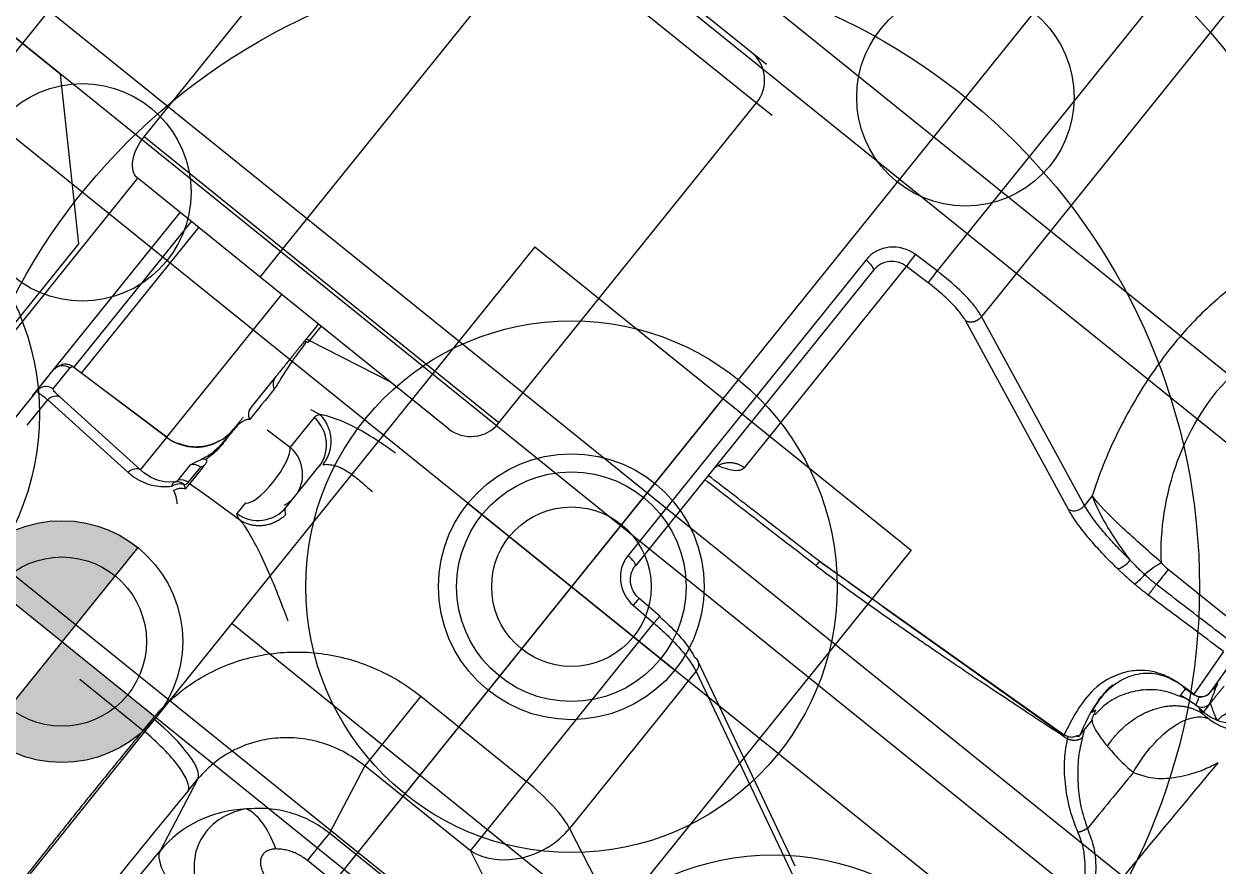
# Model space of a CAD drawing. Header units: millimetres. Extents: x 10462777 to 22643323, y 453826 to 1389191.
# Drawn here: x 11278468.87 to 11278518.31, y 584969.09 to 585003.93 of the extents above; entities that cross this region are included whole.
import ezdxf

# ---------------------------------------------------------------- set-up
doc = ezdxf.new("R2010")
doc.units = ezdxf.units.MM
doc.header["$LTSCALE"] = 200
doc.header["$MEASUREMENT"] = 0
for name, pattern in [('CENTER', [2, 1.25, -0.25, 0.25, -0.25]), ('HIDDEN', [3.75, 2.5, -1.25]), ('PHANTOM', [2.5, 1.25, -0.25, 0.25, -0.25, 0.25, -0.25])]:
    doc.linetypes.add(name, pattern=pattern)
doc.layers.get('0').update_dxf_attribs({"linetype": 'CONTINUOUS'})
for name, color, linetype in [('1', 1, 'CENTER'), ('CL', 3, 'CONTINUOUS'), ('DR1501-002-005-002', 7, 'CONTINUOUS'), ('HL', 2, 'HIDDEN')]:
    doc.layers.add(name, color=color, linetype=linetype)
doc.layers.add('LAYOUT', color=8, linetype='CONTINUOUS', lineweight=25)

# ---------------------------------------------------------------- blocks, each defined once
blk = doc.blocks.new('A$C321A0869')
at = {"layer": '1', "color": 155, "linetype": 'Continuous'}
for p, q in [((103.547, 297.582), (120.453, 297.582)), ((110.5, 283.854), (110.5, 291.231)), ((110.5, 291.231), (126.804, 291.231)), ((96.33, 290.365), (109, 290.365)), ((109, 283.854), (109, 290.365)), ((99.516, 288.109), (91.441, 288.109)), ((99.257, 288.109), (109, 288.109)), ((99.516, 288.109), (100.619, 288.109)), ((98.177, 287.52), (99.525, 287.52)), ((99.271, 283.045), (99.525, 287.52)), ((100.017, 287.624), (101.12, 287.624)), ((101.236, 287.583), (101.24, 287.58)), ((101.408, 282.707), (101.236, 287.583)), ((101.412, 282.706), (101.24, 287.58)), ((101.243, 287.509), (109, 287.509)), ((99.679, 282.707), (99.934, 287.182)), ((101.256, 287.124), (109, 287.124)), ((109, 273.868), (109, 283.854)), ((109, 283.854), (110.5, 283.854)), ((110.5, 283.854), (127.5, 283.854)), ((110.5, 272.37), (110.5, 283.854)), ((127.5, 283.854), (127.5, 272.37)), ((129, 283.854), (129, 273.868)), ((99.679, 282.707), (101.408, 282.707)), ((101.409, 282.706), (101.408, 282.707)), ((101.412, 282.707), (109, 282.707)), ((100.327, 281.225), (101.145, 281.225)), ((100.509, 280.837), (101.328, 280.837)), ((101.328, 280.765), (100.509, 280.765)), ((100.55, 279.995), (100.509, 280.765)), ((106.181, 280.765), (104.575, 280.765)), ((108.051, 280.765), (108.071, 280.765)), ((109, 280.765), (108.145, 280.765)), ((109, 280.618), (108.238, 280.618)), ((108.238, 280.618), (109, 276.956)), ((100.647, 278.201), (100.55, 279.995)), ((104.267, 279.664), (104.299, 278.473)), ((91.36, 279.228), (91.36, 275.862)), ((101.342, 278.473), (100.776, 278.473)), ((105.878, 278.473), (104.299, 278.473)), ((106.122, 278.369), (106.037, 278.78)), ((102.277, 277.043), (104.423, 277.043)), ((91.36, 275.862), (91.998, 275.853)), ((129, 273.868), (129, 273.055)), ((91.217, 272.839), (87.913, 272.193)), ((90.579, 272.848), (91.217, 272.839)), ((77.189, 272.343), (87.913, 272.193)), ((110.5, 272.37), (127.5, 272.37)), ((127.5, 272.37), (127.5, 271.553)), ((95.97, 267.795), (92.89, 267.193)), ((95.97, 262.187), (95.97, 267.795)), ((99.667, 267.795), (95.97, 267.795)), ((99.667, 267.795), (99.667, 262.187)), ((91.432, 255.314), (91.432, 267.193)), ((92.89, 255.314), (92.89, 267.193)), ((125.284, 264.77), (109.574, 264.77)), ((125.153, 264.267), (109.444, 264.267)), ((108.117, 263.314), (108.079, 262.187)), ((108.451, 262.167), (108.49, 263.297)), ((115.429, 263.296), (126.125, 263.296)), ((126.163, 262.169), (126.125, 263.296)), ((126.778, 262.187), (126.74, 263.314)), ((95.97, 262.187), (93.995, 257.78)), ((95.97, 262.187), (99.667, 262.187)), ((99.667, 262.187), (108.079, 262.187)), ((143.05, 262.187), (126.778, 262.187)), ((99.276, 259.573), (96.157, 252.616)), ((106.835, 259.573), (99.276, 259.573)), ((107.615, 259.573), (103.533, 251.104)), ((103.921, 251.321), (108.003, 259.79)), ((106.835, 259.573), (107.615, 259.573)), ((122.503, 251.77), (125.911, 259.991)), ((123.053, 251.352), (126.461, 259.573)), ((127.241, 259.573), (126.461, 259.573)), ((142.66, 259.573), (127.241, 259.573)), ((114.369, 258.44), (115.124, 246.06)), ((114.549, 255.216), (115.108, 246.047)), ((123.556, 251.352), (123.053, 251.352)), ((123.156, 243.104), (123.156, 246.992)), ((115.496, 245.532), (116.29, 245.532)), ((119.774, 243.464), (119.792, 242.941)), ((119.809, 242.94), (119.792, 243.447)), ((119.792, 242.941), (119.809, 242.94)), ((121.958, 243.08), (119.809, 242.94)), ((122.444, 242.595), (120.295, 242.455)), ((120.295, 242.455), (120.794, 242.452)), ((120.646, 242.403), (120.794, 242.452))]:
    blk.add_line(p, q, dxfattribs=at)
blk.add_arc((120.295, 242.958), 0.503, 181.9319, 269.732, dxfattribs=at)
at = {"layer": '1', "color": 155, "linetype": 'Continuous', "extrusion": (0, 0, -1)}
blk.add_ellipse((110.5, 290.365), major_axis=(-1.5, 0), ratio=0.57735, start_param=0, end_param=1.570796, dxfattribs=at)
at = {"layer": '1', "color": 155, "linetype": 'Continuous'}
for centre, major_axis, ratio, start_param, end_param in [((99.516, 287.606), (0, 0.503), 0.996195, 4.747296, 6.283185), ((100.619, 287.606), (0, 0.503), 0.996195, 5.914524, 6.283185), ((100.619, 287.606), (0, 0.503), 0.996195, 4.747296, 5.914524), ((100.735, 287.565), (0.29, 0.411), 0.994035, 5.358095, 6.283768), ((99.433, 287.164), (-0.502, 0.029), 0.723747, 3.268175, 4.569326), ((99.179, 282.69), (-0.502, 0.029), 0.723749, 3.268154, 4.56932), ((103.412, 282.777), (0, -2.012), 0.996195, 4.747296, 5.065945), ((103.412, 282.777), (0, -2.012), 0.996195, 5.065944, 6.283185), ((99.861, 280.915), (-0.463, 0.197), 0.726566, 3.672073, 4.821475), ((100.008, 280.837), (0, 0.503), 0.996195, 4.712389, 5.593444), ((100.827, 280.837), (0, 0.503), 0.996195, 4.712401, 5.593269), ((102.663, 280.262), (0, -0.503), 0.520873, 2.780095, 3.14157), ((106.181, 280.262), (0, -0.503), 0.965926, 3.141597, 4.226877), ((102.277, 278.552), (0, 1.509), 0.996195, 1.623156, 3.141593), ((102.843, 278.552), (-1.508, -0.04), 0.287833, 0.091008, 2.868298), ((102.843, 278.552), (0, 1.509), 0.965917, 3.141572, 4.660025), ((104.423, 278.552), (0, -1.509), 0.965926, 0, 1.518436), ((102.843, 278.552), (0, -1.509), 0.996195, 5.898765, 6.283159), ((91.217, 275.853), (-0.042, -3.018), 0.258795, 0.054208, 1.57443), ((110.5, 273.868), (-1.5, 0), 0.99863, 0, 1.570796), ((127.5, 273.868), (1.5, 0), 0.99863, 4.712389, 6.283185), ((87.455, 272.238), (-12.062, 0), 0.052335, 4.450394, 5.587426), ((87.913, 267.169), (-0.071, -5.03), 0.258795, 3.195801, 4.716023), ((87.913, 267.169), (-0.966, 4.936), 0.964691, 5.252623, 6.083149), ((89.348, 268.505), (-1.961, -2.294), 0.440517, 1.931013, 2.887257), ((109.574, 263.261), (0, 1.509), 0.965926, 0, 1.53589), ((109.444, 264.77), (0, -0.503), 0.258819, 0, 1.570796), ((125.153, 264.77), (0, -0.503), 0.258819, 0, 1.570796), ((125.284, 263.261), (0, 1.509), 0.965926, 4.747296, 6.283185), ((125.153, 263.261), (0, 1.006), 0.965926, 4.747296, 6.283185), ((107.987, 263.314), (0.503, -0.017), 0.009033, 0.000147, 1.309149), ((126.61, 263.314), (-0.503, -0.017), 0.009033, 0.261647, 1.832443), ((98.886, 262.187), (2.754, -1.235), 0.836516, 3.633545, 5.204341), ((98.886, 262.187), (0, 3.018), 0.258819, 3.665191, 4.712389), ((122.988, 251.788), (-0.465, 0.193), 0.840907, 0.498329, 2.038897), ((122.547, 247.392), (-0.98, 0.226), 0.189557, 4.024984, 4.921857), ((115.61, 246.078), (0.502, 0.031), 0.092124, 2.878813, 3.141617), ((120.295, 242.958), (0.033, -0.502), 0.965941, 4.684311, 6.215689), ((119.908, 242.584), (-0.106, 0.388), 0.997822, 1.304169, 2.873854), ((120.646, 242.806), (-0.127, 0.382), 0.998478, 2.312751, 2.819629), ((119.91, 242.581), (-0.083, -0.394), 0.996405, 6.0569, 6.490677), ((119.929, 242.57), (-0.343, 0.21), 0.999791, 1.672901, 2.119949)]:
    blk.add_ellipse(centre, major_axis=major_axis, ratio=ratio, start_param=start_param, end_param=end_param, dxfattribs=at)
for points, degree in [([(99.525, 287.52), (99.524, 287.593), (99.521, 287.729), (99.517, 287.895), (99.516, 288.017), (99.515, 288.092), (99.516, 288.109), (99.516, 288.109)], 3), ([(101.053, 287.956), (100.799, 288.075)], 1), ([(99.934, 287.182), (99.937, 287.237), (99.944, 287.338), (99.959, 287.463), (99.976, 287.555), (99.995, 287.611), (100.01, 287.624), (100.017, 287.624)], 3), ([(101.12, 287.624), (101.131, 287.624), (101.155, 287.621), (101.193, 287.609), (101.221, 287.593), (101.236, 287.583)], 3), ([(99.953, 281.27), (99.868, 281.352), (99.711, 281.528), (99.512, 281.842), (99.364, 282.199), (99.274, 282.599), (99.262, 282.892), (99.271, 283.045)], 3), ([(100.197, 281.287), (99.758, 281.716), (99.642, 282.238), (99.679, 282.707)], 3), ([(101.548, 282.084), (101.39, 282.375), (101.412, 282.723)], 2), ([(99.875, 281.11), (99.834, 281.029), (99.739, 280.87), (99.607, 280.721), (99.53, 280.651)], 3), ([(99.875, 281.11), (99.916, 281.095), (99.996, 281.055), (100.102, 280.975), (100.186, 280.878), (100.223, 280.808), (100.236, 280.773)], 3), ([(100.332, 280.915), (100.344, 281.056), (100.293, 281.196), (100.197, 281.287)], 3), ([(100.246, 280.765), (100.261, 280.79), (100.292, 280.839), (100.319, 280.889), (100.332, 280.915)], 3), ([(101.328, 280.837), (101.349, 280.837), (101.399, 280.809), (101.472, 280.765)], 3), ([(101.706, 280.887), (101.801, 280.86), (101.924, 280.826), (102.062, 280.797)], 3), ([(101.328, 280.765), (101.338, 280.765), (101.372, 280.765), (101.433, 280.765), (101.472, 280.765)], 3), ([(102.062, 280.797), (102.271, 280.752), (102.516, 280.718), (102.756, 280.733)], 3), ([(104.145, 280.497), (104.223, 280.65), (104.408, 280.765), (104.575, 280.765)], 3), ([(105.751, 280.497), (105.216, 280.497), (104.681, 280.497), (104.146, 280.497)], 3), ([(108.051, 280.765), (107.981, 280.765), (107.838, 280.765), (107.608, 280.765), (107.368, 280.765), (107.125, 280.765), (106.889, 280.765), (106.669, 280.765), (106.475, 280.765), (106.314, 280.765), (106.223, 280.765), (106.181, 280.765)], 3), ([(108.145, 280.765), (108.133, 280.765), (108.108, 280.765), (108.083, 280.765), (108.071, 280.765)], 3), ([(108.238, 280.618), (108.205, 280.618), (108.172, 280.618), (108.139, 280.618)], 3), ([(100.776, 278.473), (100.759, 278.473), (100.728, 278.453), (100.684, 278.36), (100.659, 278.26), (100.647, 278.201)], 3), ([(105.878, 278.473), (105.906, 278.473), (105.962, 278.465), (106.043, 278.431), (106.096, 278.392), (106.122, 278.369)], 3), ([(102.22, 277.031), (102.004, 277.068)], 1), ([(102.21, 277.033), (102.232, 277.04), (102.254, 277.043), (102.277, 277.043)], 3), ([(104.678, 277.067), (104.453, 277.039)], 1), ([(91.998, 275.853), (92.365, 275.847), (93.092, 275.784), (94.17, 275.528), (95.199, 275.118), (96.163, 274.561), (97.042, 273.868), (97.817, 273.054), (98.474, 272.134), (99, 271.127), (99.382, 270.054), (99.615, 268.931), (99.667, 268.176), (99.667, 267.795)], 3), ([(90.985, 268.505), (90.939, 268.56), (90.844, 268.653), (90.692, 268.746), (90.539, 268.79), (90.386, 268.784), (90.24, 268.728), (90.102, 268.623), (89.977, 268.47), (89.869, 268.273), (89.78, 268.037), (89.714, 267.767), (89.674, 267.473), (89.665, 267.272), (89.665, 267.169)], 3), ([(91.432, 267.193), (91.432, 267.274), (91.424, 267.435), (91.386, 267.674), (91.322, 267.903), (91.234, 268.121), (91.123, 268.324), (91.033, 268.446), (90.985, 268.505)], 3), ([(92.89, 267.193), (92.68, 267.193), (92.141, 267.193), (91.432, 267.193)], 3), ([(109.244, 264.243), (109.337, 264.285), (109.444, 264.267)], 2), ([(108.434, 262.169), (108.429, 262.022), (108.413, 261.732), (108.369, 261.305), (108.307, 260.905), (108.23, 260.544), (108.138, 260.231), (108.071, 260.065), (108.035, 259.991)], 3), ([(125.911, 259.991), (125.941, 260.065), (125.997, 260.231), (126.068, 260.544), (126.121, 260.905), (126.156, 261.305), (126.171, 261.732), (126.168, 262.022), (126.163, 262.169)], 3), ([(126.163, 262.169), (126.231, 262.169), (126.524, 262.177), (126.778, 262.187)], 3), ([(107.999, 259.793), (107.931, 259.663), (107.785, 259.571), (107.615, 259.573)], 3), ([(108.035, 259.991), (108.044, 259.92), (108.03, 259.853), (107.999, 259.793)], 3), ([(115.072, 245.983), (115.033, 246.376), (114.957, 247.147), (114.847, 248.287), (114.75, 249.339), (114.663, 250.295), (114.59, 251.136), (114.529, 251.867), (114.475, 252.528), (114.426, 253.156), (114.379, 253.787), (114.335, 254.414), (114.294, 255.021), (114.257, 255.608), (114.224, 256.18), (114.195, 256.744), (114.169, 257.307), (114.148, 257.874), (114.138, 258.262), (114.134, 258.457)], 3), ([(114.369, 258.44), (114.329, 258.447), (114.249, 258.453), (114.134, 258.457)], 3), ([(138.274, 248.447), (138.247, 248.725), (138.123, 249.258), (137.736, 249.996), (137.17, 250.651), (136.447, 251.219), (135.592, 251.693), (134.628, 252.074), (133.573, 252.36), (132.444, 252.554), (131.257, 252.658), (130.022, 252.671), (128.75, 252.594), (127.453, 252.426), (126.143, 252.166), (124.831, 251.812), (123.978, 251.516), (123.556, 251.352)], 3), ([(121.873, 248.657), (121.881, 248.75), (121.9, 248.941), (121.934, 249.244), (121.976, 249.565), (122.027, 249.903), (122.088, 250.258), (122.163, 250.628), (122.253, 251.01), (122.362, 251.396), (122.453, 251.65), (122.503, 251.77)], 3), ([(121.819, 247.718), (121.82, 247.788), (121.825, 247.933), (121.836, 248.16), (121.852, 248.4), (121.866, 248.57), (121.873, 248.657)], 3), ([(121.873, 248.657), (121.932, 248.557), (122.249, 248.453), (122.477, 248.46)], 3), ([(122.385, 247.621), (122.39, 247.682), (122.4, 247.808), (122.42, 248.01), (122.445, 248.226), (122.465, 248.38), (122.477, 248.46)], 3), ([(121.821, 246.974), (121.819, 247.026), (121.816, 247.136), (121.814, 247.312), (121.814, 247.505), (121.817, 247.645), (121.819, 247.718)], 3), ([(121.819, 247.718), (121.878, 247.666), (122.167, 247.618), (122.385, 247.621)], 3), ([(122.369, 246.992), (122.368, 247.034), (122.366, 247.124), (122.368, 247.272), (122.373, 247.436), (122.38, 247.557), (122.385, 247.621)], 3), ([(123.156, 246.992), (123.156, 247.048), (123.164, 247.17), (123.186, 247.315), (123.202, 247.392)], 3), ([(121.958, 243.08), (121.943, 243.518), (121.912, 244.39), (121.866, 245.688), (121.836, 246.546), (121.821, 246.974)], 3), ([(122.461, 243.098), (122.451, 243.536), (122.43, 244.407), (122.399, 245.705), (122.379, 246.564), (122.369, 246.992)], 3), ([(123.156, 246.992), (122.943, 246.992), (122.65, 246.992), (122.369, 246.992)], 3), ([(115.089, 245.855), (115.085, 245.876), (115.079, 245.919), (115.074, 245.962), (115.072, 245.983)], 3), ([(115.191, 245.914), (115.163, 245.895), (115.128, 245.876), (115.089, 245.855)], 3), ([(116.751, 245.679), (116.731, 245.688), (116.691, 245.705), (116.631, 245.729), (116.591, 245.744), (116.571, 245.751)], 3), ([(115.417, 245.622), (115.438, 245.591), (115.458, 245.562), (115.479, 245.532)], 3), ([(115.479, 245.532), (115.485, 245.532), (115.49, 245.532), (115.496, 245.532)], 3), ([(116.29, 245.532), (116.444, 245.588), (116.597, 245.637), (116.751, 245.679)], 3), ([(119.4, 243.242), (119.402, 243.276), (119.407, 243.326), (119.42, 243.342), (119.429, 243.342)], 3), ([(119.513, 242.525), (119.509, 242.585), (119.501, 242.705), (119.486, 242.875), (119.468, 243.028), (119.447, 243.149), (119.424, 243.226), (119.408, 243.243), (119.4, 243.242)], 3), ([(119.507, 242.584), (119.504, 242.642), (119.496, 242.758), (119.483, 242.928), (119.468, 243.089), (119.45, 243.232), (119.436, 243.309), (119.429, 243.342)], 3), ([(115.711, 242.854), (114.713, 242.863), (113.715, 242.871), (112.717, 242.88)], 3), ([(119.501, 242.429), (119.481, 242.193)], 1), ([(119.513, 242.525), (119.509, 242.536), (119.503, 242.555), (119.505, 242.574), (119.507, 242.584)], 3), ([(119.908, 242.181), (119.997, 242.206), (120.17, 242.254), (120.416, 242.328), (120.571, 242.378), (120.646, 242.403)], 3), ([(119.396, 241.836), (119.392, 241.932), (119.398, 242.021), (119.409, 242.094)], 3), ([(119.409, 242.094), (119.416, 242.14), (119.423, 242.186), (119.43, 242.224)], 3), ([(119.581, 241.476), (119.576, 241.493), (119.565, 241.527), (119.55, 241.578), (119.535, 241.638), (119.52, 241.706), (119.507, 241.782), (119.495, 241.865), (119.487, 241.955), (119.483, 242.051), (119.484, 242.117), (119.485, 242.151)], 3), ([(119.485, 242.151), (119.487, 242.151), (119.49, 242.152), (119.493, 242.153), (119.495, 242.154)], 3), ([(119.91, 242.179), (119.908, 242.179), (119.905, 242.18), (119.907, 242.181), (119.908, 242.181)], 3), ([(119.929, 242.168), (119.93, 242.17), (119.928, 242.174), (119.918, 242.177), (119.91, 242.179)], 3), ([(119.978, 242.168), (120.039, 242.168), (120.157, 242.168), (120.316, 242.168), (120.46, 242.168), (120.593, 242.167), (120.723, 242.167), (120.809, 242.166), (120.851, 242.166)], 3), ([(119.581, 241.476), (119.661, 241.3), (119.74, 241.123), (119.846, 240.966)], 3), ([(109.057, 240.517), (112.113, 240.467), (115.169, 240.416), (118.225, 240.366)], 3)]:
    blk.add_open_spline(points, degree=degree, dxfattribs=at)
for points, degree, knots in [([(101.142, 287.861), (101.133, 287.874), (101.098, 287.918), (101.056, 287.955), (101.022, 287.979)], 3, [0, 0, 0, 0, 0.271542, 1, 1, 1, 1]), ([(101.24, 287.571), (101.24, 287.61), (101.23, 287.686), (101.196, 287.775), (101.168, 287.824), (101.159, 287.837)], 3, [0, 0, 0, 0, 0.404619, 0.830219, 1, 1, 1, 1]), ([(102.706, 280.897), (102.512, 280.973), (102.163, 281.17), (101.759, 281.595), (101.601, 281.924), (101.548, 282.084)], 3, [0, 0, 0, 0, 0.353564, 0.71257, 1, 1, 1, 1]), ([(100.197, 281.287), (100.227, 281.269), (100.288, 281.232), (100.314, 281.228), (100.327, 281.225)], 3, [0, 0, 0, 0, 0.494881, 1, 1, 1, 1]), ([(100.332, 280.915), (100.377, 280.891), (100.461, 280.846), (100.494, 280.84), (100.509, 280.837)], 3, [0, 0, 0, 0, 0.533553, 1, 1, 1, 1]), ([(101.145, 281.225), (101.178, 281.215), (101.252, 281.192), (101.458, 281.088), (101.575, 281.029)], 3, [0, 0, 0, 0, 0.434739, 1, 1, 1, 1]), ([(101.707, 280.887), (101.709, 280.883), (101.71, 280.879), (101.713, 280.87), (101.713, 280.865), (101.713, 280.848), (101.707, 280.84), (101.674, 280.799), (101.628, 280.787), (101.546, 280.769), (101.507, 280.765), (101.472, 280.765)], 3, [0, 0, 0, 0, 0.018857, 0.018857, 0.049052, 0.049052, 0.144374, 0.144374, 0.585047, 0.585047, 1, 1, 1, 1]), ([(101.886, 280.898), (101.872, 280.903), (101.756, 280.946), (101.66, 280.99), (101.575, 281.029)], 3, [0, 0, 0, 0, 0.12055, 1, 1, 1, 1]), ([(101.706, 280.887), (101.689, 280.915), (101.663, 280.958), (101.616, 281.002), (101.589, 281.02), (101.575, 281.029)], 3, [0, 0, 0, 0, 0.499512, 0.749689, 1, 1, 1, 1]), ([(102.662, 280.765), (102.49, 280.776), (102.219, 280.794), (101.968, 280.869), (101.886, 280.898)], 3, [0, 0, 0, 0, 0.639682, 1, 1, 1, 1]), ([(104.029, 280.765), (104.027, 280.765), (103.982, 280.765), (103.894, 280.765), (103.76, 280.765), (103.619, 280.765), (103.474, 280.765), (103.331, 280.765), (103.179, 280.765), (103.015, 280.765), (102.841, 280.765), (102.723, 280.765), (102.662, 280.765)], 3, [0, 0, 0, 0, 0.006692, 0.117059, 0.227427, 0.337794, 0.448162, 0.55853, 0.668897, 0.779265, 0.889632, 1, 1, 1, 1]), ([(104.145, 280.497), (104.113, 280.531), (104.054, 280.593), (103.91, 280.674), (103.739, 280.722), (103.469, 280.745), (103.237, 280.749), (102.981, 280.745), (102.837, 280.737), (102.756, 280.733)], 3, [0, 0, 0, 0, 0.20054, 0.371942, 0.638926, 0.734281, 0.810374, 0.893484, 1, 1, 1, 1]), ([(104.575, 280.765), (104.544, 280.765), (104.488, 280.765), (104.431, 280.765), (104.408, 280.765)], 3, [0, 0, 0, 0, 0.602214, 1, 1, 1, 1]), ([(108.106, 280.676), (107.994, 280.675), (107.771, 280.673), (107.276, 280.655), (106.797, 280.618), (106.398, 280.571), (106.129, 280.533), (105.91, 280.503), (105.805, 280.499), (105.751, 280.497)], 3, [0, 0, 0, 0, 0.092065, 0.185053, 0.410432, 0.54567, 0.693153, 0.845073, 1, 1, 1, 1]), ([(108.051, 280.765), (108.062, 280.765), (108.073, 280.756), (108.091, 280.722), (108.099, 280.701), (108.106, 280.676)], 3, [0, 0, 0, 0, 0.557964, 0.557964, 1, 1, 1, 1]), ([(108.071, 280.765), (108.081, 280.765), (108.092, 280.756), (108.113, 280.718), (108.122, 280.69), (108.133, 280.644), (108.136, 280.631), (108.139, 280.618)], 3, [0, 0, 0, 0, 0.430361, 0.430361, 0.860722, 0.860722, 1, 1, 1, 1]), ([(106.843, 274.91), (106.832, 275.076), (106.809, 275.423), (106.749, 276.116), (106.632, 276.955), (106.429, 277.657), (106.249, 278.115), (106.163, 278.287), (106.122, 278.369)], 3, [0, 0, 0, 0, 0.111457, 0.232976, 0.49952, 0.766141, 0.88796, 1, 1, 1, 1]), ([(98.642, 274.025), (98.808, 274.305), (99.122, 274.833), (99.64, 275.771), (100.132, 276.74), (100.462, 277.522), (100.607, 277.971), (100.634, 278.127), (100.647, 278.201)], 3, [0, 0, 0, 0, 0.179427, 0.339597, 0.610463, 0.827078, 0.918356, 1, 1, 1, 1]), ([(102.015, 276.862), (102.031, 276.886), (102.086, 276.96), (102.152, 277.011), (102.203, 277.03), (102.21, 277.033)], 3, [0, 0, 0, 0, 0.266034, 0.892454, 1, 1, 1, 1]), ([(104.584, 276.974), (104.626, 276.931), (104.709, 276.844), (104.841, 276.619), (104.95, 276.333), (105.024, 275.927), (105.029, 275.381), (105.013, 274.907), (105.005, 274.668)], 3, [0, 0, 0, 0, 0.145108, 0.287883, 0.429214, 0.570087, 0.782848, 1, 1, 1, 1]), ([(91.36, 275.862), (90.761, 275.867), (89.556, 275.879), (87.691, 275.885), (85.805, 275.881), (83.924, 275.868), (82.078, 275.844), (80.305, 275.81), (78.621, 275.766), (77.625, 275.73), (77.125, 275.712)], 3, [0, 0, 0, 0, 0.120256, 0.241865, 0.364828, 0.489147, 0.614823, 0.741856, 0.870248, 1, 1, 1, 1]), ([(90.579, 272.848), (90.777, 272.886), (90.974, 273.228), (91.262, 274.337), (91.35, 275.097), (91.36, 275.862)], 3, [0, 0, 0, 0, 0.5, 0.5, 1, 1, 1, 1]), ([(95.97, 267.795), (95.952, 268.157), (95.915, 268.863), (95.597, 269.848), (95.137, 270.703), (94.561, 271.411), (93.913, 271.966), (93.229, 272.375), (92.54, 272.646), (91.869, 272.804), (91.429, 272.827), (91.217, 272.839)], 3, [0, 0, 0, 0, 0.138318, 0.269829, 0.394532, 0.51243, 0.623525, 0.727822, 0.825328, 0.91605, 1, 1, 1, 1]), ([(91.5, 270.507), (91.37, 270.609), (91.128, 270.799), (90.608, 271.07), (89.939, 271.247), (89.134, 271.175), (88.391, 270.821), (87.753, 270.199), (87.261, 269.341), (87.004, 268.477), (86.896, 267.737), (86.885, 267.357), (86.88, 267.169)], 3, [0, 0, 0, 0, 0.065664, 0.122571, 0.242032, 0.360782, 0.481173, 0.605049, 0.733197, 0.865369, 0.933455, 1, 1, 1, 1]), ([(92.89, 267.193), (92.87, 267.498), (92.831, 268.107), (92.548, 268.984), (92.119, 269.809), (91.709, 270.272), (91.5, 270.507)], 3, [0, 0, 0, 0, 0.247838, 0.494904, 0.743825, 1, 1, 1, 1]), ([(108.49, 263.297), (108.493, 263.374), (108.52, 263.569), (108.654, 263.867), (108.915, 264.125), (109.126, 264.216), (109.244, 264.243)], 3, [0, 0, 0, 0, 0.170089, 0.443035, 0.721941, 1, 1, 1, 1]), ([(114.134, 258.457), (114.113, 259.488), (114.074, 261.435), (114.036, 263.362), (114.018, 264.27)], 3, [0, 0, 0, 0, 0.526385, 1, 1, 1, 1]), ([(114.369, 258.44), (114.347, 259.47), (114.304, 261.423), (114.263, 263.356), (114.243, 264.27)], 3, [0, 0, 0, 0, 0.524797, 1, 1, 1, 1]), ([(114.788, 264.288), (114.846, 264.09), (114.972, 263.752), (115.191, 263.376), (115.346, 263.324), (115.429, 263.296)], 3, [0, 0, 0, 0, 0.32514, 0.633602, 1, 1, 1, 1]), ([(108.079, 262.187), (108.067, 261.926), (108.043, 261.429), (107.954, 260.766), (107.847, 260.243), (107.733, 259.847), (107.652, 259.66), (107.615, 259.573)], 3, [0, 0, 0, 0, 0.247537, 0.471303, 0.671323, 0.847544, 1, 1, 1, 1]), ([(126.461, 259.573), (126.517, 259.734), (126.641, 260.095), (126.774, 260.997), (126.777, 261.767), (126.778, 262.187)], 3, [0, 0, 0, 0, 0.267674, 0.601118, 1, 1, 1, 1]), ([(114.506, 255.924), (114.501, 256.01), (114.485, 256.284), (114.459, 256.742), (114.428, 257.3), (114.398, 257.863), (114.379, 258.246), (114.369, 258.44)], 3, [0, 0, 0, 0, 0.101663, 0.326247, 0.550831, 0.775416, 1, 1, 1, 1]), ([(122.477, 248.46), (122.479, 248.492), (122.491, 248.624), (122.515, 248.863), (122.553, 249.182), (122.601, 249.522), (122.66, 249.881), (122.733, 250.257), (122.823, 250.647), (122.93, 251.024), (123.011, 251.25), (123.053, 251.352)], 3, [0, 0, 0, 0, 0.026988, 0.111938, 0.205321, 0.308097, 0.421549, 0.547167, 0.686891, 0.84333, 1, 1, 1, 1]), ([(122.477, 248.46), (122.533, 248.673), (122.645, 249.097), (122.873, 249.818), (123.167, 250.634), (123.423, 251.106), (123.556, 251.352)], 3, [0, 0, 0, 0, 0.181714, 0.361542, 0.668021, 1, 1, 1, 1]), ([(123.202, 247.392), (123.238, 248.182), (123.277, 248.978), (123.377, 250.347), (123.446, 250.939), (123.556, 251.352)], 3, [0, 0, 0, 0, 0.5, 0.5, 1, 1, 1, 1]), ([(123.202, 247.392), (124.203, 248.272), (125.484, 249.033), (128.328, 249.988), (129.882, 250.161), (132.579, 249.771), (133.696, 249.223), (135.19, 247.741), (135.584, 246.814), (135.65, 245.834)], 3, [0, 0, 0, 0, 0.25, 0.25, 0.5, 0.5, 0.75, 0.75, 1, 1, 1, 1]), ([(119.792, 243.447), (119.782, 243.599), (119.764, 243.877), (119.691, 244.248), (119.59, 244.585), (119.407, 244.987), (119.09, 245.426), (118.39, 246.013), (117.035, 246.472), (115.867, 246.22), (115.124, 246.06)], 3, [0, 0, 0, 0, 0.024222, 0.044598, 0.069096, 0.101718, 0.167094, 0.268718, 0.534495, 1, 1, 1, 1]), ([(115.089, 245.855), (114.847, 245.725), (114.351, 245.459), (113.588, 244.798), (112.882, 244.011), (112.513, 243.378), (112.342, 243.084)], 3, [0, 0, 0, 0, 0.248603, 0.51116, 0.772949, 1, 1, 1, 1]), ([(115.435, 245.615), (115.388, 245.64), (115.293, 245.692), (115.167, 245.843), (115.141, 245.979), (115.124, 246.06)], 3, [0, 0, 0, 0, 0.286132, 0.572683, 1, 1, 1, 1]), ([(117.719, 245.814), (117.518, 245.842), (116.771, 245.88), (116.034, 245.679), (115.496, 245.532)], 3, [0, 0, 0, 0, 0.26895, 1, 1, 1, 1]), ([(116.571, 245.751), (116.675, 245.773), (116.875, 245.809), (117.148, 245.838), (117.399, 245.848), (117.63, 245.842), (117.83, 245.825), (117.949, 245.808), (118.002, 245.799)], 3, [0, 0, 0, 0, 0.171321, 0.342641, 0.513962, 0.685282, 0.856603, 1, 1, 1, 1]), ([(116.571, 245.751), (116.691, 245.773), (116.92, 245.807), (117.234, 245.83), (117.522, 245.832), (117.785, 245.816), (117.944, 245.796), (118.019, 245.784)], 3, [0, 0, 0, 0, 0.201097, 0.402193, 0.60329, 0.804387, 1, 1, 1, 1]), ([(117.139, 245.845), (117.381, 245.863), (117.831, 245.815), (118.516, 245.616), (119.085, 245.241), (119.48, 244.741), (119.687, 244.227), (119.763, 243.82), (119.787, 243.554), (119.791, 243.417), (119.791, 243.348)], 3, [0, 0, 0, 0, 0.296494, 0.526122, 0.741357, 0.86778, 0.933922, 0.966829, 0.983319, 1, 1, 1, 1]), ([(115.515, 245.399), (115.27, 245.281), (114.769, 245.04), (113.994, 244.44), (113.275, 243.729), (112.894, 243.148), (112.718, 242.88)], 3, [0, 0, 0, 0, 0.251112, 0.515047, 0.776093, 1, 1, 1, 1]), ([(115.479, 245.532), (115.479, 245.541), (115.48, 245.559), (115.45, 245.597), (115.435, 245.615)], 3, [0, 0, 0, 0, 0.526326, 1, 1, 1, 1]), ([(115.795, 245.549), (115.789, 245.542), (115.77, 245.527), (115.72, 245.495), (115.64, 245.454), (115.561, 245.419), (115.515, 245.399)], 3, [0, 0, 0, 0, 0.232214, 0.488143, 0.744071, 1, 1, 1, 1]), ([(116.419, 245.602), (116.37, 245.574), (116.273, 245.518), (116.128, 245.251), (115.996, 244.875), (115.919, 244.526), (115.884, 244.367)], 3, [0, 0, 0, 0, 0.250076, 0.500348, 0.771805, 1, 1, 1, 1]), ([(119.4, 243.242), (119.321, 243.499), (119.159, 244.024), (118.653, 244.704), (117.986, 245.226), (117.265, 245.529), (116.784, 245.576), (116.576, 245.591)], 3, [0, 0, 0, 0, 0.202889, 0.416222, 0.63221, 0.842478, 1, 1, 1, 1]), ([(115.884, 244.367), (115.864, 244.258), (115.823, 244.04), (115.756, 243.551), (115.729, 243.132), (115.711, 242.853)], 3, [0, 0, 0, 0, 0.249858, 0.499983, 1, 1, 1, 1]), ([(119.779, 243.342), (119.747, 243.342), (119.634, 243.342), (119.516, 243.342), (119.429, 243.342)], 3, [0, 0, 0, 0, 0.285384, 1, 1, 1, 1]), ([(112.342, 243.084), (112.019, 242.457), (111.515, 241.967), (110.317, 241.286), (109.628, 241.086), (108.911, 240.962)], 3, [0, 0, 0, 0, 0.5, 0.5, 1, 1, 1, 1]), ([(112.717, 242.88), (112.594, 242.663), (112.345, 242.228), (111.829, 241.694), (111, 241.093), (110.045, 240.719), (109.277, 240.562), (109.057, 240.517)], 3, [0, 0, 0, 0, 0.164079, 0.329193, 0.498103, 0.855921, 1, 1, 1, 1]), ([(115.711, 242.853), (116.445, 242.985), (117.406, 242.987), (118.884, 242.578), (119.316, 242.19), (119.396, 241.836)], 3, [0, 0, 0, 0, 0.5, 0.5, 1, 1, 1, 1]), ([(118.225, 240.366), (118.038, 240.452), (117.723, 240.598), (117.14, 240.949), (116.551, 241.411), (115.982, 242.066), (115.794, 242.611), (115.711, 242.854)], 3, [0, 0, 0, 0, 0.193806, 0.326914, 0.597095, 0.821193, 1, 1, 1, 1]), ([(119.43, 242.224), (119.434, 242.248), (119.443, 242.293), (119.46, 242.337), (119.476, 242.337), (119.486, 242.337)], 3, [0, 0, 0, 0, 0.274607, 0.572651, 1, 1, 1, 1]), ([(119.495, 242.154), (119.496, 242.178), (119.499, 242.23), (119.5, 242.297), (119.501, 242.333)], 3, [0, 0, 0, 0, 0.462687, 1, 1, 1, 1]), ([(119.507, 242.584), (119.596, 242.608), (119.721, 242.643), (119.842, 242.679), (119.879, 242.69)], 3, [0, 0, 0, 0, 0.689149, 1, 1, 1, 1]), ([(120.056, 240.091), (119.934, 240.251), (119.785, 240.46), (119.53, 241.018), (119.412, 241.37), (119.396, 241.836)], 3, [0, 0, 0, 0, 0.5, 0.5, 1, 1, 1, 1]), ([(119.485, 242.151), (119.497, 242.155), (119.632, 242.159), (119.69, 242.161), (119.788, 242.163), (119.819, 242.164), (119.88, 242.166), (119.947, 242.167), (119.978, 242.168)], 2, [0, 0, 0, 0.5, 0.5, 0.75, 0.75, 0.875, 0.875, 1, 1, 1]), ([(119.929, 242.168), (119.734, 242.163), (119.665, 242.161), (119.547, 242.157), (119.495, 242.154)], 2, [0, 0, 0, 0.5, 0.5, 1, 1, 1]), ([(119.581, 241.476), (119.59, 241.516), (119.607, 241.6), (119.74, 241.808), (119.85, 242.006), (119.939, 242.14), (119.965, 242.159), (119.978, 242.168)], 3, [0, 0, 0, 0, 0.183346, 0.388593, 0.642443, 0.828075, 1, 1, 1, 1]), ([(119.581, 241.476), (119.582, 241.476), (119.583, 241.481), (119.597, 241.488), (119.641, 241.489), (119.709, 241.482), (119.797, 241.466), (119.898, 241.441), (120.001, 241.408), (120.101, 241.37), (120.195, 241.328), (120.285, 241.282), (120.377, 241.232), (120.449, 241.19), (120.493, 241.165), (120.502, 241.16)], 3, [0, 0, 0, 0, 0.012537, 0.117886, 0.223447, 0.32978, 0.437729, 0.542233, 0.635813, 0.718463, 0.792113, 0.857908, 0.920039, 0.983129, 1, 1, 1, 1])]:
    blk.add_open_spline(points, degree=degree, knots=knots, dxfattribs=at)
for points, weights in [([(99.953, 281.27), (100.059, 281.321), (100.145, 281.325), (100.197, 281.287)], [1.00675848484, 0.98376763788, 1.01943406283, 1.11375775969]), ([(100.246, 280.765), (100.39, 280.765), (100.479, 280.765), (100.509, 280.765)], [1, 0.990254824947, 0.990254824947, 1]), ([(108.238, 280.618), (108.213, 280.714), (108.18, 280.765), (108.145, 280.765)], [1.03957395429, 0.986813008531, 0.98680868226, 1.03956097547]), ([(106.122, 278.369), (106.033, 277.539), (105.403, 276.972), (104.584, 276.974)], [1.1503536321, 0.943884990537, 0.950061527643, 1.16888324342]), ([(102.015, 276.862), (101.248, 276.943), (100.707, 277.473), (100.647, 278.201)], [1.13411639045, 0.955295208796, 0.955294536519, 1.13411437362]), ([(115.429, 263.296), (115.41, 263.869), (115.012, 264.267), (114.458, 264.267)], [1.16325473224, 0.945590081669, 0.945581756238, 1.16322975595]), ([(108.434, 262.169), (108.511, 262.169), (108.363, 262.176), (108.079, 262.187)], [1.17155838662, 0.942808739074, 0.942813871243, 1.17157378312]), ([(125.911, 259.991), (125.956, 259.743), (126.182, 259.57), (126.461, 259.573)], [1.17155311272, 0.947667962565, 0.9429185643, 1.15730491792]), ([(121.821, 246.974), (121.889, 246.975), (122.108, 246.982), (122.369, 246.992)], [1.13319327152, 0.950764818223, 0.955734010051, 1.148100847]), ([(115.515, 245.399), (115.31, 245.427), (115.141, 245.608), (115.089, 245.855)], [1.13377607212, 0.955402585072, 0.955407976122, 1.13379224527]), ([(115.884, 244.367), (117.819, 244.57), (119.342, 243.588), (119.409, 242.094)], [1.20670435222, 0.931098593681, 0.93109854926, 1.20670421896]), ([(112.717, 242.88), (112.584, 242.928), (112.451, 243.001), (112.342, 243.084)], [1.01988768375, 0.97767121131, 1.0026658292, 1.09487153742])]:
    blk.add_rational_spline(points, weights, degree=3, dxfattribs=at)
blk = doc.blocks.new('A$C3D036A4C')
at = {"layer": 'DR1501-002-005-002'}
h = blk.add_hatch(color=256, dxfattribs=at)
h.dxf.hatch_style = 1
h.paths.add_polyline_path([(20, 35), (20, 33.5, -0.414214), (23.5, 30), (25, 30, 0.414214)])
h.paths.add_polyline_path([(20, 33.5), (20, 30), (23.5, 30, 0.414214)], flags=17)
h.paths.add_polyline_path([(20, 30), (16.5, 30, 0.414214), (20, 26.5)], flags=17)
h.paths.add_polyline_path([(16.5, 30), (15, 30, 0.414214), (20, 25), (20, 26.5, -0.414214)])
at = {"layer": 'CL'}
for p, q in [((20, 8.5), (20, 81.5)), ((0, 45), (100, 45)), ((15, 30), (25, 30))]:
    blk.add_line(p, q, dxfattribs=at)
at = {"layer": 'DR1501-002-005-002'}
for p, q in [((0, 5), (0, 85)), ((5, 0), (95, 0))]:
    blk.add_line(p, q, dxfattribs=at)
blk.add_circle((20, 30), 3.5, dxfattribs=at)
at = {"layer": 'HL'}
blk.add_circle((20, 30), 5, dxfattribs=at)
blk = doc.blocks.new('A$C148D47CC')
at = {"layer": 'CL'}
for p, q in [((10, 4.5), (10, 15.5)), ((0, 10), (175, 10))]:
    blk.add_line(p, q, dxfattribs=at)
at = {"layer": 'DR1501-002-005-002'}
for p, q in [((0, 0), (0, 20)), ((0, 20), (175, 20)), ((20, 0), (20, 20)), ((0, 0), (175, 0))]:
    blk.add_line(p, q, dxfattribs=at)
blk.add_circle((10, 10), 3.3, dxfattribs=at)
at = {"layer": 'HL'}
blk.add_circle((10, 10), 5.5, dxfattribs=at)
blk = doc.blocks.new('A$C69DB7109')
at = {"layer": 'DR1501-002-005-002'}
for p, q in [((-5, -85), (-5, -55)), ((0, -90), (-5, -85)), ((0, -90), (125, -90))]:
    blk.add_line(p, q, dxfattribs=at)
blk = doc.blocks.new('A$C4F800965')
at = {"layer": 'CL'}
for p, q in [((35, 70), (35, 0)), ((0, 35), (70, 35))]:
    blk.add_line(p, q, dxfattribs=at)
blk.add_circle((35, 35), 26, dxfattribs=at)
at = {"layer": 'DR1501-002-005-002'}
for centre, radius in [((35, 35), 35), ((9, 35), 4.5), ((35, 9), 4.5)]:
    blk.add_circle(centre, radius, dxfattribs=at)
at = {"layer": 'HL'}
for radius in [11, 4.75]:
    blk.add_circle((35, 35), radius, dxfattribs=at)
blk = doc.blocks.new('A$C59BF75ED')
at = {"layer": 'CL'}
blk.add_line((30, 45), (230, 45), dxfattribs=at)
at = {"layer": 'DR1501-002-005-002'}
blk.add_circle((50, 15), 10.75, dxfattribs=at)
for name, p in [('A$C3D036A4C', (30, 0)), ('A$C69DB7109', (100, 90)), ('A$C4F800965', (0, 10)), ('A$C148D47CC', (25, 35))]:
    blk.add_blockref(name, p, dxfattribs=at)
blk = doc.blocks.new('A$C01323151')
at = {"layer": 'DR1501-002-005-002', "rotation": 90.00000000000004}
blk.add_blockref('A$C59BF75ED', (124.4, 152.367), dxfattribs=at)
at = {"layer": 'DR1501-002-005-002', "xscale": -1, "rotation": 270}
blk.add_blockref('A$C59BF75ED', (160.15, 152.367), dxfattribs=at)
blk = doc.blocks.new('A$C6B1410A9')
at = {"layer": 'DR1501-002-005-002', "xscale": -1, "rotation": 270}
blk.add_blockref('A$C59BF75ED', (145.06, 152.004), dxfattribs=at)
at = {"layer": 'DR1501-002-005-002', "rotation": 90.00000000000004}
blk.add_blockref('A$C59BF75ED', (124.4, 149.992), dxfattribs=at)
blk = doc.blocks.new('A$C256B494F')
at = {"layer": 'DR1501-002-005-002', "rotation": 180}
blk.add_blockref('A$C59BF75ED', (230, 264.787, -10.028), dxfattribs=at)
blk = doc.blocks.new('A$C1F8A417F')
at = {"ltscale": 10}
for name, p in [('A$C256B494F', (1576.882, 789.024, 10.028)), ('A$C6B1410A9', (1650.716, 788.607)), ('A$C01323151', (1633.375, 786.022))]:
    blk.add_blockref(name, p, dxfattribs=at)
at = {"layer": 'DR1501-002-005-002'}
blk.add_blockref('A$C321A0869', (1664.775, 743.024), dxfattribs=at)
blk = doc.blocks.new('A$C7DA30AB0')
at = {"layer": 'LAYOUT', "color": 6, "linetype": 'PHANTOM'}
blk.add_circle((3030.448, 3025.987, 0), 2693.021, dxfattribs=at)

msp = doc.modelspace()

# ---------------------------------------------------------------- block references
at = {"ltscale": 10, "rotation": 51.1429793073033}
msp.add_blockref('A$C1F8A417F', (11278165.47006, 582967.95012, 0), dxfattribs=at)

# ---------------------------------------------------------------- next in the draw order: block references
at = {"ltscale": 10}
msp.add_blockref('A$C7DA30AB0', (11276684.40366, 580408.4363, 0), dxfattribs=at)

doc.saveas('drawing.dxf')
